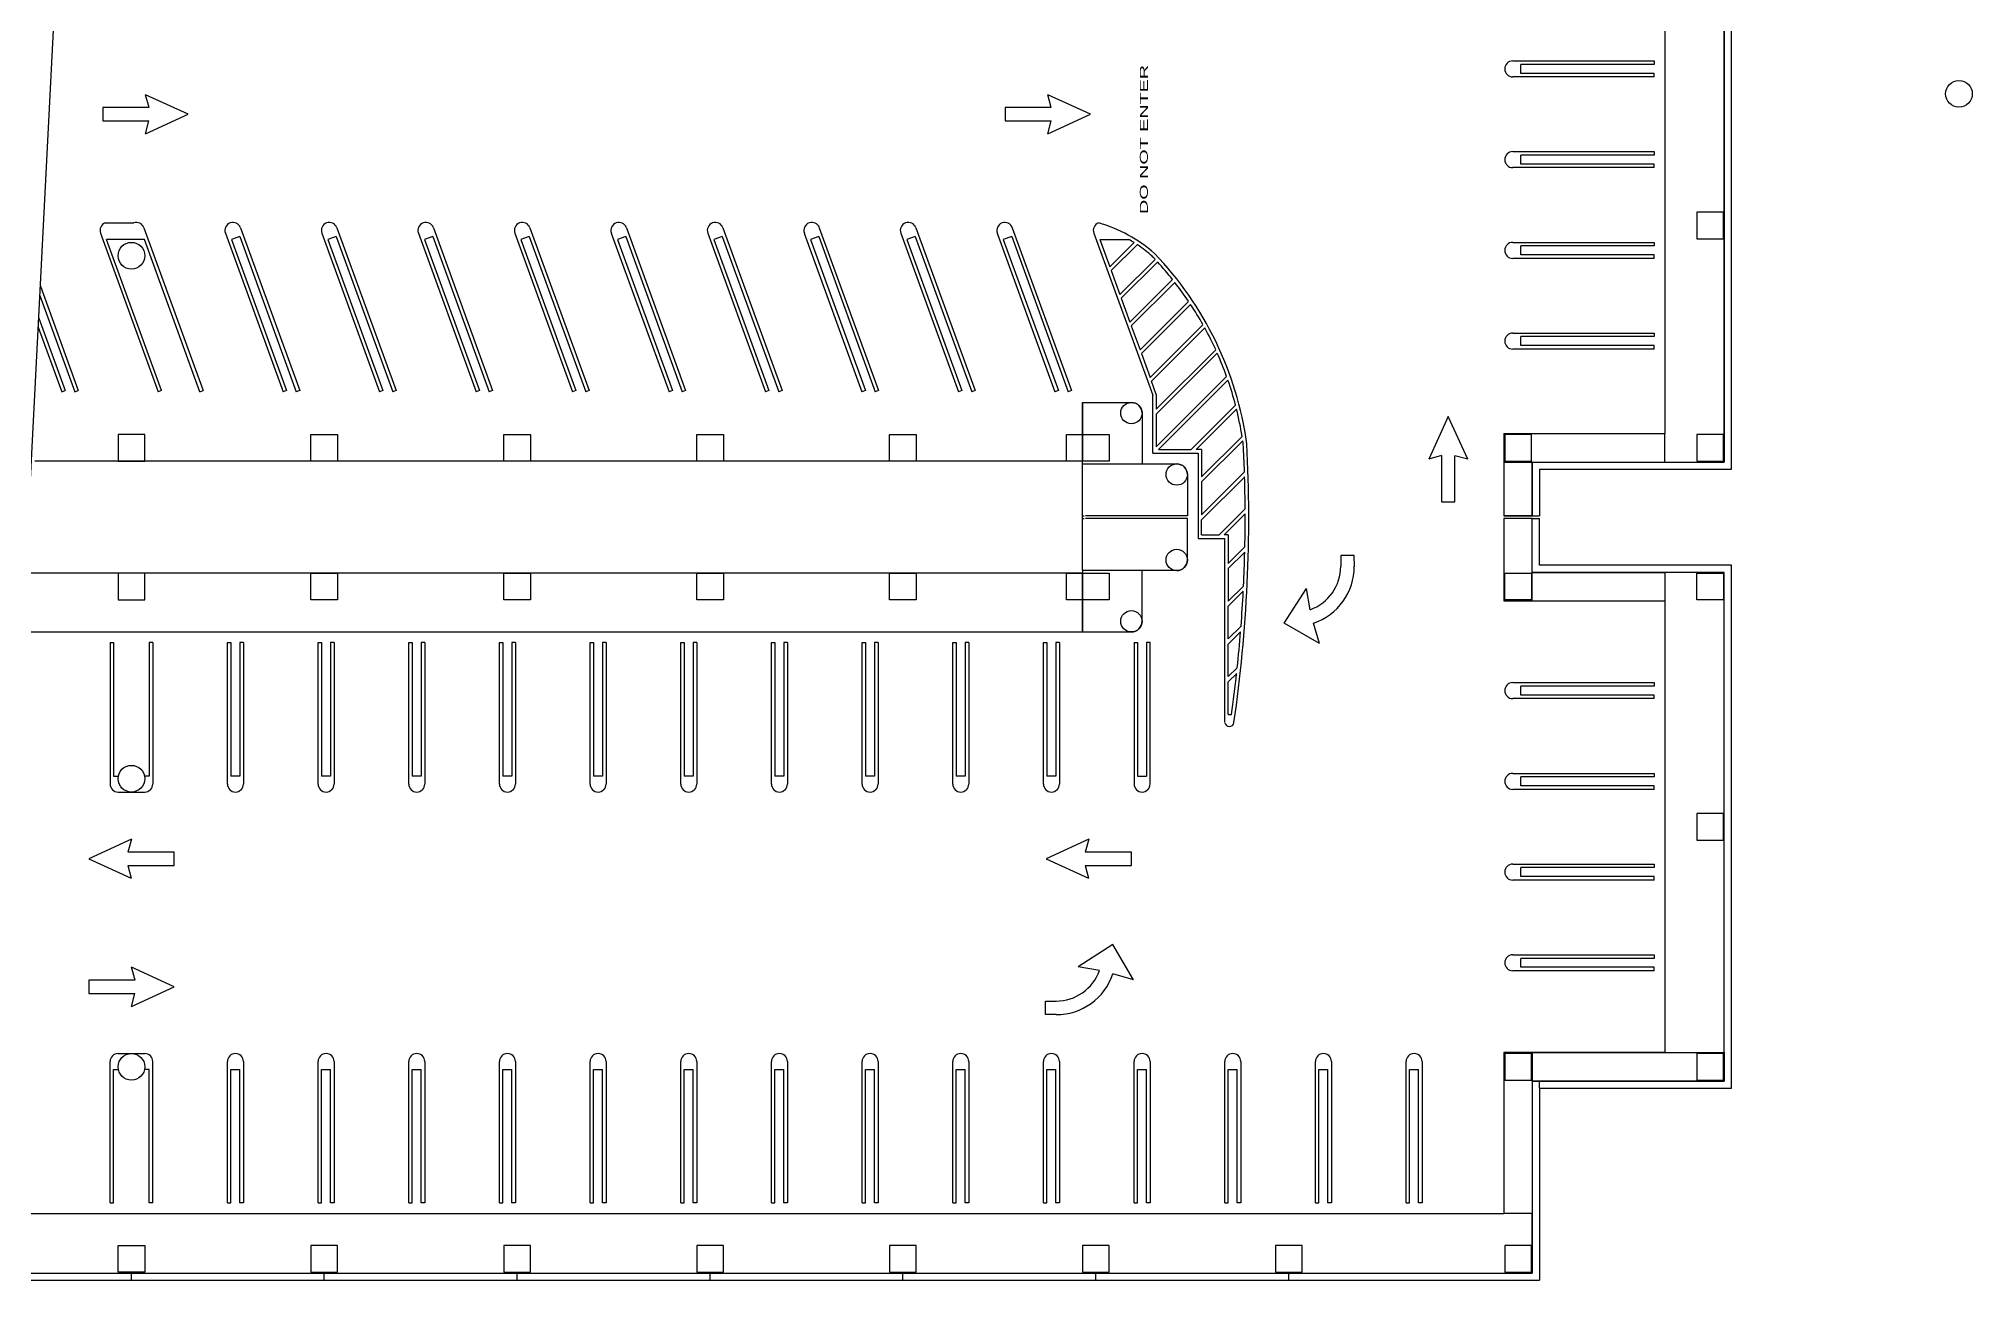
# Model space of a CAD drawing. Header units: inches. Extents: x -24 to 3849, y -24 to 3614.
# Drawn here: x 1672 to 3847, y -24 to 1372 of the extents above; entities that cross this region are included whole.
import ezdxf

# ---------------------------------------------------------------- set-up
doc = ezdxf.new("R2010")
doc.units = ezdxf.units.IN
doc.header["$LTSCALE"] = 10
doc.header["$MEASUREMENT"] = 0
for name, color, linetype in [('A-COLS', 5, 'CONTINUOUS'), ('A-FLOR', 3, 'CONTINUOUS'), ('A-WALL', 5, 'CONTINUOUS')]:
    doc.layers.add(name, color=color, linetype=linetype)
doc.styles.add('WDI-04', font='WDI-04.shx', dxfattribs={"width": 0.9})

msp = doc.modelspace()

# ---------------------------------------------------------------- linework, layer by layer
at = {"layer": 'A-COLS'}
for p, q in [((3567, 1177, 0.2), (3537, 1177, 0.2)), ((3537, 1177, 0.2), (3537, 1147, 0.2)), ((3567, 1177, 0.2), (3537, 1177, 0.2)), ((3537, 1177, 0.2), (3537, 1147, 0.2)), ((3567, 1147, 0.2), (3567, 1177, 0.2)), ((3567, 1147, 0.2), (3567, 1177, 0.2)), ((3537, 1147, 0.2), (3567, 1147, 0.2)), ((3537, 1147, 0.2), (3567, 1147, 0.2)), ((1791, 927, 0.2), (1761, 927, 0.2)), ((1761, 927, 0.2), (1761, 897, 0.2)), ((1791, 927, 0.2), (1761, 927, 0.2)), ((1761, 927, 0.2), (1761, 897, 0.2)), ((1791, 897, 0.2), (1791, 927, 0.2)), ((1791, 897, 0.2), (1791, 927, 0.2)), ((1978, 897, 0.2), (1978, 927, 0.2)), ((1978, 927, 0.2), (2008, 927, 0.2)), ((1978, 897, 0.2), (1978, 927, 0.2)), ((1978, 927, 0.2), (2008, 927, 0.2)), ((2008, 927, 0.2), (2008, 897, 0.2)), ((2008, 927, 0.2), (2008, 897, 0.2)), ((2195, 897, 0.2), (2195, 927, 0.2)), ((2195, 927, 0.2), (2225, 927, 0.2)), ((2195, 897, 0.2), (2195, 927, 0.2)), ((2195, 927, 0.2), (2225, 927, 0.2)), ((2225, 927, 0.2), (2225, 897, 0.2)), ((2225, 927, 0.2), (2225, 897, 0.2)), ((2412, 897, 0.2), (2412, 927, 0.2)), ((2412, 927, 0.2), (2442, 927, 0.2)), ((2412, 897, 0.2), (2412, 927, 0.2)), ((2412, 927, 0.2), (2442, 927, 0.2)), ((2442, 927, 0.2), (2442, 897, 0.2)), ((2442, 927, 0.2), (2442, 897, 0.2)), ((2629, 897, 0.2), (2629, 927, 0.2)), ((2629, 927, 0.2), (2659, 927, 0.2)), ((2629, 897, 0.2), (2629, 927, 0.2)), ((2629, 927, 0.2), (2659, 927, 0.2)), ((2659, 927, 0.2), (2659, 897, 0.2)), ((2659, 927, 0.2), (2659, 897, 0.2)), ((2828, 897, 0.2), (2828, 927, 0.2)), ((2828, 927, 0.2), (2876, 927, 0.2)), ((2828, 927, 0.2), (2876, 927, 0.2)), ((2828, 897, 0.2), (2828, 927, 0.2)), ((2876, 927, 0.2), (2876, 897, 0.2)), ((2876, 927, 0.2), (2876, 897, 0.2)), ((3351, 927, 0.2), (3321, 927, 0.2)), ((3321, 927, 0.2), (3321, 897, 0.2)), ((3351, 927, 0.2), (3321, 927, 0.2)), ((3321, 927, 0.2), (3321, 897, 0.2)), ((3351, 897, 0.2), (3351, 927, 0.2)), ((3351, 897, 0.2), (3351, 927, 0.2)), ((3567, 927, 0.2), (3537, 927, 0.2)), ((3537, 927, 0.2), (3537, 897, 0.2)), ((3567, 927, 0.2), (3537, 927, 0.2)), ((3537, 927, 0.2), (3537, 897, 0.2)), ((3567, 897, 0.2), (3567, 927, 0.2)), ((3567, 897, 0.2), (3567, 927, 0.2)), ((1761, 897, 0.2), (1791, 897, 0.2)), ((1761, 897, 0.2), (1791, 897, 0.2)), ((2008, 897, 0.2), (1978, 897, 0.2)), ((2008, 897, 0.2), (1978, 897, 0.2)), ((2225, 897, 0.2), (2195, 897, 0.2)), ((2225, 897, 0.2), (2195, 897, 0.2)), ((2442, 897, 0.2), (2412, 897, 0.2)), ((2442, 897, 0.2), (2412, 897, 0.2)), ((2659, 897, 0.2), (2629, 897, 0.2)), ((2659, 897, 0.2), (2629, 897, 0.2)), ((2876, 897, 0.2), (2828, 897, 0.2)), ((2876, 897, 0.2), (2828, 897, 0.2)), ((3321, 897, 0.2), (3351, 897, 0.2)), ((3321, 897, 0.2), (3351, 897, 0.2)), ((3537, 897, 0.2), (3567, 897, 0.2)), ((3537, 897, 0.2), (3567, 897, 0.2)), ((1791, 771, 0.2), (1761, 771, 0.2)), ((1761, 771, 0.2), (1761, 741, 0.2)), ((1791, 771, 0.2), (1761, 771, 0.2)), ((1761, 771, 0.2), (1761, 741, 0.2)), ((1791, 741, 0.2), (1791, 771, 0.2)), ((1791, 741, 0.2), (1791, 771, 0.2)), ((1978, 741, 0.2), (1978, 771, 0.2)), ((1978, 771, 0.2), (2008, 771, 0.2)), ((1978, 741, 0.2), (1978, 771, 0.2)), ((1978, 771, 0.2), (2008, 771, 0.2)), ((2008, 771, 0.2), (2008, 741, 0.2)), ((2008, 771, 0.2), (2008, 741, 0.2)), ((2195, 741, 0.2), (2195, 771, 0.2)), ((2195, 771, 0.2), (2225, 771, 0.2)), ((2195, 741, 0.2), (2195, 771, 0.2)), ((2195, 771, 0.2), (2225, 771, 0.2)), ((2225, 771, 0.2), (2225, 741, 0.2)), ((2225, 771, 0.2), (2225, 741, 0.2)), ((2412, 741, 0.2), (2412, 771, 0.2)), ((2412, 771, 0.2), (2442, 771, 0.2)), ((2412, 741, 0.2), (2412, 771, 0.2)), ((2412, 771, 0.2), (2442, 771, 0.2)), ((2442, 771, 0.2), (2442, 741, 0.2)), ((2442, 771, 0.2), (2442, 741, 0.2)), ((2629, 741, 0.2), (2629, 771, 0.2)), ((2629, 771, 0.2), (2659, 771, 0.2)), ((2629, 741, 0.2), (2629, 771, 0.2)), ((2629, 771, 0.2), (2659, 771, 0.2)), ((2659, 771, 0.2), (2659, 741, 0.2)), ((2659, 771, 0.2), (2659, 741, 0.2)), ((2828, 741, 0.2), (2828, 771, 0.2)), ((2828, 771, 0.2), (2876, 771, 0.2)), ((2828, 771, 0.2), (2876, 771, 0.2)), ((2828, 741, 0.2), (2828, 771, 0.2)), ((2876, 771, 0.2), (2876, 741, 0.2)), ((2876, 771, 0.2), (2876, 741, 0.2)), ((3321, 741, 0.2), (3321, 771, 0.2)), ((3321, 771, 0.2), (3351, 771, 0.2)), ((3321, 741, 0.2), (3321, 771, 0.2)), ((3321, 771, 0.2), (3351, 771, 0.2)), ((3351, 771, 0.2), (3351, 741, 0.2)), ((3351, 771, 0.2), (3351, 741, 0.2)), ((3537, 741, 0.2), (3537, 771, 0.2)), ((3537, 771, 0.2), (3567, 771, 0.2)), ((3537, 741, 0.2), (3537, 771, 0.2)), ((3537, 771, 0.2), (3567, 771, 0.2)), ((3567, 771, 0.2), (3567, 741, 0.2)), ((3567, 771, 0.2), (3567, 741, 0.2)), ((1761, 741, 0.2), (1791, 741, 0.2)), ((1761, 741, 0.2), (1791, 741, 0.2)), ((2008, 741, 0.2), (1978, 741, 0.2)), ((2008, 741, 0.2), (1978, 741, 0.2)), ((2225, 741, 0.2), (2195, 741, 0.2)), ((2225, 741, 0.2), (2195, 741, 0.2)), ((2442, 741, 0.2), (2412, 741, 0.2)), ((2442, 741, 0.2), (2412, 741, 0.2)), ((2659, 741, 0.2), (2629, 741, 0.2)), ((2659, 741, 0.2), (2629, 741, 0.2)), ((2876, 741, 0.2), (2828, 741, 0.2)), ((2876, 741, 0.2), (2828, 741, 0.2)), ((3351, 741, 0.2), (3321, 741, 0.2)), ((3351, 741, 0.2), (3321, 741, 0.2)), ((3567, 741, 0.2), (3537, 741, 0.2)), ((3567, 741, 0.2), (3537, 741, 0.2)), ((3567, 501, 0.2), (3537, 501, 0.2)), ((3537, 501, 0.2), (3537, 471, 0.2)), ((3567, 501, 0.2), (3537, 501, 0.2)), ((3537, 501, 0.2), (3537, 471, 0.2)), ((3567, 471, 0.2), (3567, 501, 0.2)), ((3567, 471, 0.2), (3567, 501, 0.2)), ((3537, 471, 0.2), (3567, 471, 0.2)), ((3537, 471, 0.2), (3567, 471, 0.2)), ((3351, 231, 0.2), (3321, 231, 0.2)), ((3321, 231, 0.2), (3321, 201, 0.2)), ((3351, 231, 0.2), (3321, 231, 0.2)), ((3321, 231, 0.2), (3321, 201, 0.2)), ((3351, 201, 0.2), (3351, 231, 0.2)), ((3351, 201, 0.2), (3351, 231, 0.2)), ((3567, 231, 0.2), (3537, 231, 0.2)), ((3537, 231, 0.2), (3537, 201, 0.2)), ((3567, 231, 0.2), (3537, 231, 0.2)), ((3537, 231, 0.2), (3537, 201, 0.2)), ((3567, 201, 0.2), (3567, 231, 0.2)), ((3567, 201, 0.2), (3567, 231, 0.2)), ((3321, 201, 0.2), (3351, 201, 0.2)), ((3321, 201, 0.2), (3351, 201, 0.2)), ((3537, 201, 0.2), (3567, 201, 0.2)), ((3537, 201, 0.2), (3567, 201, 0.2)), ((1761, 15, 0.2), (1791, 15, 0.2)), ((1761, -15, 0.2), (1761, 15, 0.2)), ((1761, 15, 0.2), (1791, 15, 0.2)), ((1761, -15, 0.2), (1761, 15, 0.2)), ((1791, 15, 0.2), (1791, -15, 0.2)), ((1791, 15, 0.2), (1791, -15, 0.2)), ((2008, 15, 0.2), (1978, 15, 0.2)), ((1978, 15, 0.2), (1978, -15, 0.2)), ((2008, 15, 0.2), (1978, 15, 0.2)), ((1978, 15, 0.2), (1978, -15, 0.2)), ((2008, -15, 0.2), (2008, 15, 0.2)), ((2008, -15, 0.2), (2008, 15, 0.2)), ((2225, 15, 0.2), (2195, 15, 0.2)), ((2195, 15, 0.2), (2195, -15, 0.2)), ((2225, 15, 0.2), (2195, 15, 0.2)), ((2195, 15, 0.2), (2195, -15, 0.2)), ((2225, -15, 0.2), (2225, 15, 0.2)), ((2225, -15, 0.2), (2225, 15, 0.2)), ((2442, 15, 0.2), (2412, 15, 0.2)), ((2412, 15, 0.2), (2412, -15, 0.2)), ((2442, 15, 0.2), (2412, 15, 0.2)), ((2412, 15, 0.2), (2412, -15, 0.2)), ((2442, -15, 0.2), (2442, 15, 0.2)), ((2442, -15, 0.2), (2442, 15, 0.2)), ((2659, 15, 0.2), (2629, 15, 0.2)), ((2629, 15, 0.2), (2629, -15, 0.2)), ((2659, 15, 0.2), (2629, 15, 0.2)), ((2629, 15, 0.2), (2629, -15, 0.2)), ((2659, -15, 0.2), (2659, 15, 0.2)), ((2659, -15, 0.2), (2659, 15, 0.2)), ((2876, 15, 0.2), (2846, 15, 0.2)), ((2846, 15, 0.2), (2846, -15, 0.2)), ((2876, 15, 0.2), (2846, 15, 0.2)), ((2846, 15, 0.2), (2846, -15, 0.2)), ((2876, -15, 0.2), (2876, 15, 0.2)), ((2876, -15, 0.2), (2876, 15, 0.2)), ((3093, 15, 0.2), (3063, 15, 0.2)), ((3063, 15, 0.2), (3063, -15, 0.2)), ((3093, 15, 0.2), (3063, 15, 0.2)), ((3063, 15, 0.2), (3063, -15, 0.2)), ((3093, -15, 0.2), (3093, 15, 0.2)), ((3093, -15, 0.2), (3093, 15, 0.2)), ((3351, 15, 0.2), (3321, 15, 0.2)), ((3321, 15, 0.2), (3321, -15, 0.2)), ((3351, 15, 0.2), (3321, 15, 0.2)), ((3321, 15, 0.2), (3321, -15, 0.2)), ((3351, -15, 0.2), (3351, 15, 0.2)), ((3351, -15, 0.2), (3351, 15, 0.2)), ((1791, -15, 0.2), (1761, -15, 0.2)), ((1791, -15, 0.2), (1761, -15, 0.2)), ((1978, -15, 0.2), (2008, -15, 0.2)), ((1978, -15, 0.2), (2008, -15, 0.2)), ((2195, -15, 0.2), (2225, -15, 0.2)), ((2195, -15, 0.2), (2225, -15, 0.2)), ((2412, -15, 0.2), (2442, -15, 0.2)), ((2412, -15, 0.2), (2442, -15, 0.2)), ((2629, -15, 0.2), (2659, -15, 0.2)), ((2629, -15, 0.2), (2659, -15, 0.2)), ((2846, -15, 0.2), (2876, -15, 0.2)), ((2846, -15, 0.2), (2876, -15, 0.2)), ((3063, -15, 0.2), (3093, -15, 0.2)), ((3063, -15, 0.2), (3093, -15, 0.2)), ((3321, -15, 0.2), (3351, -15, 0.2)), ((3321, -15, 0.2), (3351, -15, 0.2))]:
    msp.add_line(p, q, dxfattribs=at)
for centre in [(3832, 1310, 0.2), (1776, 1128, 0.2), (1776, 1128, 0.2), (1776, 540, 0.2), (1776, 540, 0.2), (1776, 216, 0.2), (1776, 216, 0.2)]:
    msp.add_circle(centre, 15, dxfattribs=at)
at = {"layer": 'A-FLOR'}
for p, q in [((3568, 896, 0.2), (3568, 2428, 0.2)), ((3501, 2396, 0.2), (3501, 928, 0.2)), ((1662, 869, 0.2), (1702, 1647.7, 0.2)), ((3330, 1347, 0.2), (3489, 1347, 0.2)), ((3489, 1329, 0.2), (3330, 1329, 0.2)), ((3489, 1343, 0.2), (3339, 1343, 0.2)), ((3339, 1333, 0.2), (3339, 1343, 0.2)), ((3489, 1333, 0.2), (3339, 1333, 0.2)), ((3489, 1347, 0.2), (3489, 1343, 0.2)), ((3489, 1329, 0.2), (3489, 1333, 0.2)), ((1839.8, 1287, 0.2), (1791.9, 1309, 0.2)), ((1795.9, 1294.5, 0.2), (1791.9, 1309, 0.2)), ((2854.8, 1287, 0.2), (2806.9, 1309, 0.2)), ((2810.9, 1294.5, 0.2), (2806.9, 1309, 0.2)), ((1795.9, 1294.5, 0.2), (1743.8, 1294.5, 0.2)), ((1743.8, 1294.5, 0.2), (1743.8, 1279.5, 0.2)), ((1791.8, 1265, 0.2), (1839.8, 1287, 0.2)), ((2810.9, 1294.5, 0.2), (2758.9, 1294.5, 0.2)), ((2758.9, 1294.5, 0.2), (2758.9, 1279.5, 0.2)), ((2806.8, 1265, 0.2), (2854.8, 1287, 0.2)), ((1743.8, 1279.5, 0.2), (1795.8, 1279.5, 0.2)), ((1791.8, 1265, 0.2), (1795.8, 1279.5, 0.2)), ((2758.9, 1279.5, 0.2), (2810.8, 1279.5, 0.2)), ((2806.8, 1265, 0.2), (2810.8, 1279.5, 0.2)), ((3330, 1245, 0.2), (3489, 1245, 0.2)), ((3489, 1241, 0.2), (3339, 1241, 0.2)), ((3339, 1231, 0.2), (3339, 1241, 0.2)), ((3489, 1245, 0.2), (3489, 1241, 0.2)), ((3489, 1227, 0.2), (3330, 1227, 0.2)), ((3489, 1231, 0.2), (3339, 1231, 0.2)), ((3489, 1227, 0.2), (3489, 1231, 0.2)), ((1741.2, 1153.3, 0.2), (1806.1, 975, 0.2)), ((1746.6, 1164.9, 0.2), (1778.6, 1164.9, 0.2)), ((1790.1, 1159.5, 0.2), (1856.8, 976.4, 0.2)), ((1881.7, 1153.3, 0.2), (1946.6, 975, 0.2)), ((1898.7, 1159.5, 0.2), (1965.3, 976.4, 0.2)), ((1990.3, 1153.3, 0.2), (2055.2, 975, 0.2)), ((2007.2, 1159.5, 0.2), (2073.9, 976.4, 0.2)), ((2098.8, 1153.3, 0.2), (2163.7, 975, 0.2)), ((2115.7, 1159.5, 0.2), (2182.4, 976.4, 0.2)), ((2207.4, 1153.3, 0.2), (2272.3, 975, 0.2)), ((2224.3, 1159.5, 0.2), (2290.9, 976.4, 0.2)), ((2315.9, 1153.3, 0.2), (2380.8, 975, 0.2)), ((2332.8, 1159.5, 0.2), (2399.5, 976.4, 0.2)), ((2424.5, 1153.3, 0.2), (2489.4, 975, 0.2)), ((2441.4, 1159.5, 0.2), (2508, 976.4, 0.2)), ((2533, 1153.3, 0.2), (2597.9, 975, 0.2)), ((2549.9, 1159.5, 0.2), (2616.6, 976.4, 0.2)), ((2641.6, 1153.3, 0.2), (2706.5, 975, 0.2)), ((2658.5, 1159.5, 0.2), (2725.1, 976.4, 0.2)), ((2750.1, 1153.3, 0.2), (2815, 975, 0.2)), ((2767, 1159.5, 0.2), (2833.7, 976.4, 0.2)), ((2858.7, 1153.3, 0.2), (2925, 971.1, 0.2)), ((1790.7, 1146.2, 0.2), (1748.1, 1146.2, 0.2)), ((1809.9, 976.4, 0.2), (1748.1, 1146.2, 0.2)), ((1853, 975, 0.2), (1790.7, 1146.2, 0.2)), ((1898, 1149.7, 0.2), (1888.6, 1146.2, 0.2)), ((1888.6, 1146.2, 0.2), (1950.4, 976.4, 0.2)), ((1898, 1149.7, 0.2), (1961.5, 975, 0.2)), ((2006.5, 1149.7, 0.2), (1997.1, 1146.2, 0.2)), ((1997.1, 1146.2, 0.2), (2059, 976.4, 0.2)), ((2006.5, 1149.7, 0.2), (2070.1, 975, 0.2)), ((2115.1, 1149.7, 0.2), (2105.7, 1146.2, 0.2)), ((2105.7, 1146.2, 0.2), (2167.5, 976.4, 0.2)), ((2115.1, 1149.7, 0.2), (2178.6, 975, 0.2)), ((2223.6, 1149.7, 0.2), (2214.2, 1146.2, 0.2)), ((2214.2, 1146.2, 0.2), (2276, 976.4, 0.2)), ((2223.6, 1149.7, 0.2), (2287.2, 975, 0.2)), ((2332.2, 1149.7, 0.2), (2322.8, 1146.2, 0.2)), ((2322.8, 1146.2, 0.2), (2384.6, 976.4, 0.2)), ((2332.2, 1149.7, 0.2), (2395.7, 975, 0.2)), ((2440.7, 1149.7, 0.2), (2431.3, 1146.2, 0.2)), ((2431.3, 1146.2, 0.2), (2493.1, 976.4, 0.2)), ((2440.7, 1149.7, 0.2), (2504.3, 975, 0.2)), ((2549.3, 1149.7, 0.2), (2539.9, 1146.2, 0.2)), ((2539.9, 1146.2, 0.2), (2601.7, 976.4, 0.2)), ((2549.3, 1149.7, 0.2), (2612.8, 975, 0.2)), ((2657.8, 1149.7, 0.2), (2648.4, 1146.2, 0.2)), ((2648.4, 1146.2, 0.2), (2710.2, 976.4, 0.2)), ((2657.8, 1149.7, 0.2), (2721.4, 975, 0.2)), ((2766.3, 1149.7, 0.2), (2756.9, 1146.2, 0.2)), ((2756.9, 1146.2, 0.2), (2818.8, 976.4, 0.2)), ((2766.3, 1149.7, 0.2), (2829.9, 975, 0.2)), ((2865.5, 1146.2, 0.2), (2876.7, 1115.4, 0.2)), ((2865.5, 1146.2, 0.2), (2898.1, 1146.2, 0.2)), ((2904, 1142.7, 0.2), (2876.7, 1115.4, 0.2)), ((2907.5, 1140.4, 0.2), (2878.2, 1111.2, 0.2)), ((3330, 1143, 0.2), (3489, 1143, 0.2)), ((3489, 1139, 0.2), (3339, 1139, 0.2)), ((3339, 1129, 0.2), (3339, 1139, 0.2)), ((3489, 1143, 0.2), (3489, 1139, 0.2)), ((2878.2, 1111.2, 0.2), (2888.1, 1084.2, 0.2)), ((2888.1, 1084.2, 0.2), (2927.7, 1123.9, 0.2)), ((2889.6, 1080.1, 0.2), (2930.4, 1120.9, 0.2)), ((3489, 1125, 0.2), (3330, 1125, 0.2)), ((3489, 1129, 0.2), (3339, 1129, 0.2)), ((3489, 1125, 0.2), (3489, 1129, 0.2)), ((1673.6, 1093.7, 0.2), (1716.3, 976.4, 0.2)), ((2899.4, 1053.1, 0.2), (2947.3, 1101.1, 0.2)), ((2900.9, 1049, 0.2), (2949.8, 1097.9, 0.2)), ((1673, 1083.4, 0.2), (1712.5, 975, 0.2)), ((2889.6, 1080.1, 0.2), (2899.4, 1053.1, 0.2)), ((2910.7, 1022, 0.2), (2965.3, 1076.6, 0.2)), ((2912.2, 1017.9, 0.2), (2967.6, 1073.3, 0.2)), ((1671.2, 1047.6, 0.2), (1697.6, 975, 0.2)), ((1671.7, 1057.8, 0.2), (1701.4, 976.4, 0.2)), ((2900.9, 1049, 0.2), (2910.7, 1022, 0.2)), ((2922, 990.9, 0.2), (2981.5, 1050.4, 0.2)), ((2923.5, 986.8, 0.2), (2983.5, 1046.8, 0.2)), ((3330, 1041, 0.2), (3489, 1041, 0.2)), ((3489, 1023, 0.2), (3330, 1023, 0.2)), ((3489, 1037, 0.2), (3339, 1037, 0.2)), ((3339, 1027, 0.2), (3339, 1037, 0.2)), ((3489, 1027, 0.2), (3339, 1027, 0.2)), ((3489, 1041, 0.2), (3489, 1037, 0.2)), ((3489, 1023, 0.2), (3489, 1027, 0.2)), ((2912.2, 1017.9, 0.2), (2922, 990.9, 0.2)), ((2929, 955.5, 0.2), (2995.8, 1022.3, 0.2)), ((2929, 949.8, 0.2), (2997.6, 1018.4, 0.2)), ((2929, 971.8, 0.2), (2923.5, 986.8, 0.2)), ((2929, 913.1, 0.2), (3008.1, 992.2, 0.2)), ((2931.6, 910, 0.2), (3009.6, 988, 0.2)), ((1697.6, 975, 0.2), (1701.4, 976.4, 0.2)), ((1712.5, 975, 0.2), (1716.3, 976.4, 0.2)), ((1809.9, 976.4, 0.2), (1806.1, 975, 0.2)), ((1853, 975, 0.2), (1856.8, 976.4, 0.2)), ((1950.4, 976.4, 0.2), (1946.6, 975, 0.2)), ((1965.3, 976.4, 0.2), (1961.5, 975, 0.2)), ((2059, 976.4, 0.2), (2055.2, 975, 0.2)), ((2073.9, 976.4, 0.2), (2070.1, 975, 0.2)), ((2167.5, 976.4, 0.2), (2163.7, 975, 0.2)), ((2182.4, 976.4, 0.2), (2178.6, 975, 0.2)), ((2276, 976.4, 0.2), (2272.3, 975, 0.2)), ((2290.9, 976.4, 0.2), (2287.2, 975, 0.2)), ((2384.6, 976.4, 0.2), (2380.8, 975, 0.2)), ((2399.5, 976.4, 0.2), (2395.7, 975, 0.2)), ((2493.1, 976.4, 0.2), (2489.4, 975, 0.2)), ((2508, 976.4, 0.2), (2504.3, 975, 0.2)), ((2601.7, 976.4, 0.2), (2597.9, 975, 0.2)), ((2616.6, 976.4, 0.2), (2612.8, 975, 0.2)), ((2710.2, 976.4, 0.2), (2706.5, 975, 0.2)), ((2725.1, 976.4, 0.2), (2721.4, 975, 0.2)), ((2818.8, 976.4, 0.2), (2815, 975, 0.2)), ((2833.7, 976.4, 0.2), (2829.9, 975, 0.2)), ((2846, 963, 0.2), (2846, 897, 0.2)), ((2846, 963, 0.2), (2901, 963, 0.2)), ((2846, 894, 0.2), (2846, 963, 0.2)), ((2925, 906, 0.2), (2925, 971.1, 0.2)), ((2929, 971.8, 0.2), (2929, 955.5, 0.2)), ((2968.4, 910, 0.2), (3018.2, 959.8, 0.2)), ((2913, 951, 0.2), (2913, 894, 0.2)), ((2929, 949.8, 0.2), (2929, 913.1, 0.2)), ((2974, 910, 0.2), (3019.3, 955.3, 0.2)), ((3257.4, 947.1, 0.2), (3235.5, 899.2, 0.2)), ((3279.4, 899.1, 0.2), (3257.4, 947.1, 0.2)), ((2980, 879.2, 0.2), (3025.6, 924.8, 0.2)), ((3026.5, 920, 0.2), (2980, 873.6, 0.2)), ((3320, 928, 0.2), (3501, 928, 0.2)), ((3320, 928, 0.2), (3320, 896, 0.2)), ((3501, 896, 0.2), (3501, 928, 0.2)), ((2846, 897, 0.2), (1667.3, 897, 0.2)), ((2846, 894, 0.2), (2952, 894, 0.2)), ((2846, 774, 0.2), (2846, 894, 0.2)), ((2925, 906, 0.2), (2976, 906, 0.2)), ((2931.6, 910, 0.2), (2968.4, 910, 0.2)), ((2980, 910, 0.2), (2974, 910, 0.2)), ((2976, 906, 0.2), (2976, 810, 0.2)), ((2980, 910, 0.2), (2980, 879.2, 0.2)), ((3249.9, 903.2, 0.2), (3235.5, 899.2, 0.2)), ((3249.9, 903.2, 0.2), (3249.9, 851.1, 0.2)), ((3279.4, 899.1, 0.2), (3264.9, 903.1, 0.2)), ((3264.9, 851.1, 0.2), (3264.9, 903.1, 0.2)), ((3320, 896, 0.2), (3501, 896, 0.2)), ((3352, 896, 0.2), (3320, 896, 0.2)), ((3320, 896, 0.2), (3320, 835.5, 0.2)), ((3352, 835.5, 0.2), (3352, 896, 0.2)), ((3501, 896, 0.2), (3568, 896, 0.2)), ((2964, 882, 0.2), (2964, 835.5, 0.2)), ((3028.2, 885, 0.2), (2980, 836.8, 0.2)), ((3028.4, 879.5, 0.2), (2980, 831.1, 0.2)), ((2980, 873.6, 0.2), (2980, 836.8, 0.2)), ((3249.9, 851.1, 0.2), (3264.9, 851.1, 0.2)), ((2846, 835.5, 0.2), (2848, 835.5, 0.2)), ((2846, 832.5, 0.2), (2848, 832.5, 0.2)), ((2964, 835.5, 0.2), (2849.5, 835.5, 0.2)), ((2964, 832.5, 0.2), (2849.5, 832.5, 0.2)), ((2964, 786, 0.2), (2964, 832.5, 0.2)), ((2980, 814, 0.2), (2980, 831.1, 0.2)), ((3029, 843.3, 0.2), (2999.6, 814, 0.2)), ((3029, 837.7, 0.2), (3005.3, 814, 0.2)), ((3352, 835.5, 0.2), (3320, 835.5, 0.2)), ((3320, 835.5, 0.2), (3352, 835.5, 0.2)), ((3352, 832.5, 0.2), (3320, 832.5, 0.2)), ((3320, 832.5, 0.2), (3320, 740, 0.2)), ((3352, 832.5, 0.2), (3320, 832.5, 0.2)), ((3352, 740, 0.2), (3352, 832.5, 0.2)), ((2976, 810, 0.2), (3006, 810, 0.2)), ((2980, 814, 0.2), (2999.6, 814, 0.2)), ((3010, 814, 0.2), (3005.3, 814, 0.2)), ((3006, 603, 0.2), (3006, 810, 0.2)), ((3010, 814, 0.2), (3010, 781.9, 0.2)), ((3028.7, 800.6, 0.2), (3010, 781.9, 0.2)), ((3028.5, 794.8, 0.2), (3010, 776.3, 0.2)), ((3136.5, 790.9, 0.2), (3136.5, 778.9, 0.2)), ((3151.7, 790.9, 0.2), (3136.5, 790.9, 0.2)), ((3151.8, 778.7, 0.2), (3151.7, 790.9, 0.2)), ((2846, 771, 0.2), (901, 771, 0.2)), ((2952, 774, 0.2), (2846, 774, 0.2)), ((2846, 774, 0.2), (2846, 705, 0.2)), ((2846, 705, 0.2), (2846, 771, 0.2)), ((2913, 774, 0.2), (2901, 774, 0.2)), ((2952, 774, 0.2), (2913, 774, 0.2)), ((2913, 717, 0.2), (2913, 774, 0.2)), ((3010, 776.3, 0.2), (3010, 739.5, 0.2)), ((3352, 740, 0.2), (3352, 772, 0.2)), ((3352, 772, 0.2), (3501, 772, 0.2)), ((3568, 772, 0.2), (3501, 772, 0.2)), ((3501, 772, 0.2), (3501, 740, 0.2)), ((3568, 232, 0.2), (3568, 772, 0.2)), ((3027.1, 756.6, 0.2), (3010, 739.5, 0.2)), ((3026.8, 750.7, 0.2), (3010, 733.8, 0.2)), ((3072.7, 714.9, 0.2), (3098, 753.9, 0.2)), ((3102.2, 730, 0.2), (3098, 753.9, 0.2)), ((3320, 740, 0.2), (3501, 740, 0.2)), ((3501, 740, 0.2), (3501, 232, 0.2)), ((3010, 697.1, 0.2), (3010, 733.8, 0.2)), ((651, 705, 0.2), (2901, 705, 0.2)), ((2846, 705, 0.2), (2901, 705, 0.2)), ((3024.3, 711.4, 0.2), (3010, 697.1, 0.2)), ((3023.8, 705.2, 0.2), (3010, 691.4, 0.2)), ((3112.7, 691.9, 0.2), (3072.7, 714.9, 0.2)), ((3112.7, 691.9, 0.2), (3105.8, 714.9, 0.2)), ((1752, 693, 0.2), (1756, 693, 0.2)), ((1752, 693, 0.2), (1752, 534, 0.2)), ((1756, 693, 0.2), (1756, 543, 0.2)), ((1796, 693, 0.2), (1796, 543, 0.2)), ((1800, 693, 0.2), (1796, 693, 0.2)), ((1800, 693, 0.2), (1800, 534, 0.2)), ((1884, 693, 0.2), (1888, 693, 0.2)), ((1884, 534, 0.2), (1884, 693, 0.2)), ((1888, 693, 0.2), (1888, 543, 0.2)), ((1898, 693, 0.2), (1898, 543, 0.2)), ((1902, 693, 0.2), (1898, 693, 0.2)), ((1902, 693, 0.2), (1902, 534, 0.2)), ((1986, 693, 0.2), (1990, 693, 0.2)), ((1986, 534, 0.2), (1986, 693, 0.2)), ((1990, 693, 0.2), (1990, 543, 0.2)), ((2000, 693, 0.2), (2000, 543, 0.2)), ((2004, 693, 0.2), (2000, 693, 0.2)), ((2004, 693, 0.2), (2004, 534, 0.2)), ((2088, 693, 0.2), (2092, 693, 0.2)), ((2088, 534, 0.2), (2088, 693, 0.2)), ((2092, 693, 0.2), (2092, 543, 0.2)), ((2102, 693, 0.2), (2102, 543, 0.2)), ((2106, 693, 0.2), (2102, 693, 0.2)), ((2106, 693, 0.2), (2106, 534, 0.2)), ((2190, 693, 0.2), (2194, 693, 0.2)), ((2190, 534, 0.2), (2190, 693, 0.2)), ((2194, 693, 0.2), (2194, 543, 0.2)), ((2204, 693, 0.2), (2204, 543, 0.2)), ((2208, 693, 0.2), (2204, 693, 0.2)), ((2208, 693, 0.2), (2208, 534, 0.2)), ((2292, 693, 0.2), (2296, 693, 0.2)), ((2292, 534, 0.2), (2292, 693, 0.2)), ((2296, 693, 0.2), (2296, 543, 0.2)), ((2306, 693, 0.2), (2306, 543, 0.2)), ((2310, 693, 0.2), (2306, 693, 0.2)), ((2310, 693, 0.2), (2310, 534, 0.2)), ((2394, 693, 0.2), (2398, 693, 0.2)), ((2394, 534, 0.2), (2394, 693, 0.2)), ((2398, 693, 0.2), (2398, 543, 0.2)), ((2408, 693, 0.2), (2408, 543, 0.2)), ((2412, 693, 0.2), (2408, 693, 0.2)), ((2412, 693, 0.2), (2412, 534, 0.2)), ((2496, 693, 0.2), (2500, 693, 0.2)), ((2496, 534, 0.2), (2496, 693, 0.2)), ((2500, 693, 0.2), (2500, 543, 0.2)), ((2510, 693, 0.2), (2510, 543, 0.2)), ((2514, 693, 0.2), (2510, 693, 0.2)), ((2514, 693, 0.2), (2514, 534, 0.2)), ((2598, 693, 0.2), (2602, 693, 0.2)), ((2598, 534, 0.2), (2598, 693, 0.2)), ((2602, 693, 0.2), (2602, 543, 0.2)), ((2612, 693, 0.2), (2612, 543, 0.2)), ((2616, 693, 0.2), (2612, 693, 0.2)), ((2616, 693, 0.2), (2616, 534, 0.2)), ((2700, 693, 0.2), (2704, 693, 0.2)), ((2700, 534, 0.2), (2700, 693, 0.2)), ((2704, 693, 0.2), (2704, 543, 0.2)), ((2714, 693, 0.2), (2714, 543, 0.2)), ((2718, 693, 0.2), (2714, 693, 0.2)), ((2718, 693, 0.2), (2718, 534, 0.2)), ((2802, 693, 0.2), (2806, 693, 0.2)), ((2802, 534, 0.2), (2802, 693, 0.2)), ((2806, 693, 0.2), (2806, 543, 0.2)), ((2816, 693, 0.2), (2816, 543, 0.2)), ((2820, 693, 0.2), (2816, 693, 0.2)), ((2820, 693, 0.2), (2820, 534, 0.2)), ((2904, 693, 0.2), (2908, 693, 0.2)), ((2904, 693, 0.2), (2904, 534, 0.2)), ((2908, 693, 0.2), (2908, 543, 0.2)), ((2918, 693, 0.2), (2918, 543, 0.2)), ((2922, 693, 0.2), (2918, 693, 0.2)), ((2922, 534, 0.2), (2922, 693, 0.2)), ((3010, 654.7, 0.2), (3010, 691.4, 0.2)), ((3020, 664.7, 0.2), (3010, 654.7, 0.2)), ((3019.4, 658.4, 0.2), (3010, 649, 0.2)), ((3010, 612, 0.2), (3010, 649, 0.2)), ((3330, 648, 0.2), (3489, 648, 0.2)), ((3489, 644, 0.2), (3339, 644, 0.2)), ((3339, 634, 0.2), (3339, 644, 0.2)), ((3489, 634, 0.2), (3339, 634, 0.2)), ((3489, 648, 0.2), (3489, 644, 0.2)), ((3489, 630, 0.2), (3489, 634, 0.2)), ((3010, 612, 0.2), (3013.6, 612, 0.2)), ((3489, 630, 0.2), (3330, 630, 0.2)), ((3330, 546, 0.2), (3489, 546, 0.2)), ((3489, 546, 0.2), (3489, 542, 0.2)), ((1756, 543, 0.2), (1761, 543, 0.2)), ((1761, 525, 0.2), (1791, 525, 0.2)), ((1796, 543, 0.2), (1791, 543, 0.2)), ((1898, 543, 0.2), (1888, 543, 0.2)), ((2000, 543, 0.2), (1990, 543, 0.2)), ((2102, 543, 0.2), (2092, 543, 0.2)), ((2204, 543, 0.2), (2194, 543, 0.2)), ((2306, 543, 0.2), (2296, 543, 0.2)), ((2408, 543, 0.2), (2398, 543, 0.2)), ((2510, 543, 0.2), (2500, 543, 0.2)), ((2612, 543, 0.2), (2602, 543, 0.2)), ((2714, 543, 0.2), (2704, 543, 0.2)), ((2816, 543, 0.2), (2806, 543, 0.2)), ((2908, 543, 0.2), (2918, 543, 0.2)), ((3489, 528, 0.2), (3330, 528, 0.2)), ((3489, 542, 0.2), (3339, 542, 0.2)), ((3339, 532, 0.2), (3339, 542, 0.2)), ((3489, 532, 0.2), (3339, 532, 0.2)), ((3489, 528, 0.2), (3489, 532, 0.2)), ((1776, 472, 0.2), (1728, 450, 0.2)), ((1776, 472, 0.2), (1772, 457.5, 0.2)), ((1824, 457.5, 0.2), (1772, 457.5, 0.2)), ((1824, 442.5, 0.2), (1824, 457.5, 0.2)), ((2853, 472, 0.2), (2805, 450, 0.2)), ((2853, 472, 0.2), (2849, 457.5, 0.2)), ((2901, 457.5, 0.2), (2849, 457.5, 0.2)), ((2901, 442.5, 0.2), (2901, 457.5, 0.2)), ((1728, 450, 0.2), (1775.9, 428, 0.2)), ((1771.9, 442.5, 0.2), (1775.9, 428, 0.2)), ((1771.9, 442.5, 0.2), (1824, 442.5, 0.2)), ((2805, 450, 0.2), (2852.9, 428, 0.2)), ((2848.9, 442.5, 0.2), (2852.9, 428, 0.2)), ((2848.9, 442.5, 0.2), (2901, 442.5, 0.2)), ((3330, 444, 0.2), (3489, 444, 0.2)), ((3489, 440, 0.2), (3339, 440, 0.2)), ((3339, 430, 0.2), (3339, 440, 0.2)), ((3489, 444, 0.2), (3489, 440, 0.2)), ((3489, 426, 0.2), (3330, 426, 0.2)), ((3489, 430, 0.2), (3339, 430, 0.2)), ((3489, 426, 0.2), (3489, 430, 0.2)), ((2880.2, 353.7, 0.2), (2841.2, 328.5, 0.2)), ((2903.2, 313.7, 0.2), (2880.2, 353.7, 0.2)), ((1824, 306, 0.2), (1776.1, 328, 0.2)), ((1780.1, 313.5, 0.2), (1776.1, 328, 0.2)), ((2865.1, 324.2, 0.2), (2841.2, 328.5, 0.2)), ((3330, 342, 0.2), (3489, 342, 0.2)), ((3489, 338, 0.2), (3339, 338, 0.2)), ((3339, 328, 0.2), (3339, 338, 0.2)), ((3489, 328, 0.2), (3339, 328, 0.2)), ((3489, 342, 0.2), (3489, 338, 0.2)), ((3489, 324, 0.2), (3489, 328, 0.2)), ((1780.1, 313.5, 0.2), (1728, 313.5, 0.2)), ((1728, 313.5, 0.2), (1728, 298.5, 0.2)), ((1776, 284, 0.2), (1824, 306, 0.2)), ((2903.2, 313.7, 0.2), (2880.2, 320.6, 0.2)), ((3489, 324, 0.2), (3330, 324, 0.2)), ((1728, 298.5, 0.2), (1780, 298.5, 0.2)), ((1776, 284, 0.2), (1780, 298.5, 0.2)), ((2804.2, 289.9, 0.2), (2816.2, 289.9, 0.2)), ((2804.2, 274.7, 0.2), (2804.2, 289.9, 0.2)), ((2816.4, 274.7, 0.2), (2804.2, 274.7, 0.2)), ((1752, 63, 0.2), (1752, 222, 0.2)), ((1761, 231, 0.2), (1791, 231, 0.2)), ((1800, 63, 0.2), (1800, 222, 0.2)), ((1884, 63, 0.2), (1884, 222, 0.2)), ((1902, 222, 0.2), (1902, 63, 0.2)), ((1986, 63, 0.2), (1986, 222, 0.2)), ((2004, 222, 0.2), (2004, 63, 0.2)), ((2088, 63, 0.2), (2088, 222, 0.2)), ((2106, 222, 0.2), (2106, 63, 0.2)), ((2190, 63, 0.2), (2190, 222, 0.2)), ((2208, 222, 0.2), (2208, 63, 0.2)), ((2292, 63, 0.2), (2292, 222, 0.2)), ((2310, 222, 0.2), (2310, 63, 0.2)), ((2394, 63, 0.2), (2394, 222, 0.2)), ((2412, 222, 0.2), (2412, 63, 0.2)), ((2496, 63, 0.2), (2496, 222, 0.2)), ((2514, 222, 0.2), (2514, 63, 0.2)), ((2598, 63, 0.2), (2598, 222, 0.2)), ((2616, 222, 0.2), (2616, 63, 0.2)), ((2700, 63, 0.2), (2700, 222, 0.2)), ((2718, 222, 0.2), (2718, 63, 0.2)), ((2802, 63, 0.2), (2802, 222, 0.2)), ((2820, 222, 0.2), (2820, 63, 0.2)), ((2904, 63, 0.2), (2904, 222, 0.2)), ((2922, 222, 0.2), (2922, 63, 0.2)), ((3006, 63, 0.2), (3006, 222, 0.2)), ((3024, 222, 0.2), (3024, 63, 0.2)), ((3108, 63, 0.2), (3108, 222, 0.2)), ((3126, 222, 0.2), (3126, 63, 0.2)), ((3210, 63, 0.2), (3210, 222, 0.2)), ((3228, 222, 0.2), (3228, 63, 0.2)), ((3320, 232, 0.2), (3320, 51, 0.2)), ((3501, 232, 0.2), (3320, 232, 0.2)), ((3320, 232, 0.2), (3352, 232, 0.2)), ((3352, 232, 0.2), (3568, 232, 0.2)), ((3352, 200, 0.2), (3352, 232, 0.2)), ((3352, 232, 0.2), (3352, 51, 0.2)), ((3501, 232, 0.2), (3568, 232, 0.2)), ((3568, 232, 0.2), (3568, 200, 0.2)), ((1756, 63, 0.2), (1756, 213, 0.2)), ((1756, 213, 0.2), (1761, 213, 0.2)), ((1796, 213, 0.2), (1791, 213, 0.2)), ((1796, 63, 0.2), (1796, 213, 0.2)), ((1888, 63, 0.2), (1888, 213, 0.2)), ((1888, 213, 0.2), (1898, 213, 0.2)), ((1898, 63, 0.2), (1898, 213, 0.2)), ((1990, 63, 0.2), (1990, 213, 0.2)), ((1990, 213, 0.2), (2000, 213, 0.2)), ((2000, 63, 0.2), (2000, 213, 0.2)), ((2092, 63, 0.2), (2092, 213, 0.2)), ((2092, 213, 0.2), (2102, 213, 0.2)), ((2102, 63, 0.2), (2102, 213, 0.2)), ((2194, 63, 0.2), (2194, 213, 0.2)), ((2194, 213, 0.2), (2204, 213, 0.2)), ((2204, 63, 0.2), (2204, 213, 0.2)), ((2296, 63, 0.2), (2296, 213, 0.2)), ((2296, 213, 0.2), (2306, 213, 0.2)), ((2306, 63, 0.2), (2306, 213, 0.2)), ((2398, 63, 0.2), (2398, 213, 0.2)), ((2398, 213, 0.2), (2408, 213, 0.2)), ((2408, 63, 0.2), (2408, 213, 0.2)), ((2500, 63, 0.2), (2500, 213, 0.2)), ((2500, 213, 0.2), (2510, 213, 0.2)), ((2510, 63, 0.2), (2510, 213, 0.2)), ((2602, 63, 0.2), (2602, 213, 0.2)), ((2602, 213, 0.2), (2612, 213, 0.2)), ((2612, 63, 0.2), (2612, 213, 0.2)), ((2704, 63, 0.2), (2704, 213, 0.2)), ((2704, 213, 0.2), (2714, 213, 0.2)), ((2714, 63, 0.2), (2714, 213, 0.2)), ((2806, 63, 0.2), (2806, 213, 0.2)), ((2806, 213, 0.2), (2816, 213, 0.2)), ((2816, 63, 0.2), (2816, 213, 0.2)), ((2908, 63, 0.2), (2908, 213, 0.2)), ((2908, 213, 0.2), (2918, 213, 0.2)), ((2918, 63, 0.2), (2918, 213, 0.2)), ((3010, 63, 0.2), (3010, 213, 0.2)), ((3010, 213, 0.2), (3020, 213, 0.2)), ((3020, 63, 0.2), (3020, 213, 0.2)), ((3112, 63, 0.2), (3112, 213, 0.2)), ((3112, 213, 0.2), (3122, 213, 0.2)), ((3122, 63, 0.2), (3122, 213, 0.2)), ((3214, 63, 0.2), (3214, 213, 0.2)), ((3214, 213, 0.2), (3224, 213, 0.2)), ((3224, 63, 0.2), (3224, 213, 0.2)), ((3568, 200, 0.2), (3352, 200, 0.2)), ((232, 51, 0.2), (3320, 51, 0.2)), ((1752, 63, 0.2), (1756, 63, 0.2)), ((1800, 63, 0.2), (1796, 63, 0.2)), ((1884, 63, 0.2), (1888, 63, 0.2)), ((1902, 63, 0.2), (1898, 63, 0.2)), ((1986, 63, 0.2), (1990, 63, 0.2)), ((2004, 63, 0.2), (2000, 63, 0.2)), ((2088, 63, 0.2), (2092, 63, 0.2)), ((2106, 63, 0.2), (2102, 63, 0.2)), ((2190, 63, 0.2), (2194, 63, 0.2)), ((2208, 63, 0.2), (2204, 63, 0.2)), ((2292, 63, 0.2), (2296, 63, 0.2)), ((2310, 63, 0.2), (2306, 63, 0.2)), ((2394, 63, 0.2), (2398, 63, 0.2)), ((2412, 63, 0.2), (2408, 63, 0.2)), ((2496, 63, 0.2), (2500, 63, 0.2)), ((2514, 63, 0.2), (2510, 63, 0.2)), ((2598, 63, 0.2), (2602, 63, 0.2)), ((2616, 63, 0.2), (2612, 63, 0.2)), ((2700, 63, 0.2), (2704, 63, 0.2)), ((2718, 63, 0.2), (2714, 63, 0.2)), ((2802, 63, 0.2), (2806, 63, 0.2)), ((2820, 63, 0.2), (2816, 63, 0.2)), ((2904, 63, 0.2), (2908, 63, 0.2)), ((2922, 63, 0.2), (2918, 63, 0.2)), ((3006, 63, 0.2), (3010, 63, 0.2)), ((3024, 63, 0.2), (3020, 63, 0.2)), ((3108, 63, 0.2), (3112, 63, 0.2)), ((3126, 63, 0.2), (3122, 63, 0.2)), ((3210, 63, 0.2), (3214, 63, 0.2)), ((3228, 63, 0.2), (3224, 63, 0.2)), ((3352, 51, 0.2), (3320, 51, 0.2)), ((3352, -16, 0.2), (3352, 51, 0.2)), ((200, -16, 0.2), (3352, -16, 0.2))]:
    msp.add_line(p, q, dxfattribs=at)
for centre in [(2901, 951, 0.2), (2952, 882, 0.2), (2952, 786, 0.2), (2901, 717, 0.2)]:
    msp.add_circle(centre, 12, dxfattribs=at)
for centre, radius, start, end in [((3330, 1338, 0.2), 9, 90, 270), ((3330, 1236, 0.2), 9, 90, 270), ((1749.7, 1156.4, 0.2), 9, 110, 200), ((1781.7, 1156.4, 0.2), 9, 20, 110), ((1890.2, 1156.4, 0.2), 9, 20, 200), ((1998.7, 1156.4, 0.2), 9, 20, 200), ((2107.3, 1156.4, 0.2), 9, 20, 200), ((2215.8, 1156.4, 0.2), 9, 20, 200), ((2324.4, 1156.4, 0.2), 9, 20, 200), ((2432.9, 1156.4, 0.2), 9, 20, 200), ((2541.5, 1156.4, 0.2), 9, 20, 200), ((2650, 1156.4, 0.2), 9, 20, 200), ((2758.6, 1156.4, 0.2), 9, 20, 200), ((2867.1, 1156.4, 0.2), 9, 110, 200), ((2820.1, 1009.9, 0.2), 161.1, 48.4004, 74.1732), ((2820.1, 1009.9, 0.2), 157.1, 57.6999, 60.2291), ((2820.1, 1009.9, 0.2), 157.1, 48.3593, 56.2084), ((3330, 1134, 0.2), 9, 90, 270), ((2648.9, 863.2, 0.2), 381.7, 43.0865, 43.7883), ((2648.9, 863.2, 0.2), 385.7, 7.9662, 43.8527), ((2648.9, 863.2, 0.2), 381.7, 38.5697, 42.4856), ((2648.9, 863.2, 0.2), 381.7, 34.0124, 37.9651), ((2648.9, 863.2, 0.2), 381.7, 29.3833, 33.4), ((2648.9, 863.2, 0.2), 381.7, 24.647, 28.7589), ((3330, 1032, 0.2), 9, 90, 270), ((2648.9, 863.2, 0.2), 381.7, 19.7603, 24.0052), ((2648.9, 863.2, 0.2), 381.7, 14.6681, 19.0946), ((2901, 951, 0.2), 12, 0, 90), ((2648.9, 863.2, 0.2), 381.7, 9.295, 13.9698), ((1424, 834, 0.2), 1609, 351.7457, 2.9427), ((2509.7, 862.6, 0.2), 519.9, 5.9274, 6.3427), ((1424, 834, 0.2), 1605, 1.82, 2.939), ((2952, 882, 0.2), 12, 0, 90), ((1424, 834, 0.2), 1605, 0.3331, 1.6238), ((1424, 834, 0.2), 1605, 358.807, 0.1319), ((2952, 786, 0.2), 12, 270, 0), ((1424, 834, 0.2), 1605, 357.2372, 358.6003), ((3084.5, 778.9, 0.2), 52, 289.8876, 360), ((3084.7, 778.5, 0.2), 67, 288.3509, 0.3043), ((1424, 834, 0.2), 1605, 355.6187, 357.0244), ((2901, 717, 0.2), 12, 270, 0), ((1424, 834, 0.2), 1605, 353.9449, 355.3988), ((1424, 834, 0.2), 1605, 352.0495, 353.7172), ((3330, 639, 0.2), 9, 90, 270), ((3011.2, 603.9, 0.2), 5.25, 190.384, 349.616), ((3330, 537, 0.2), 9, 90, 270), ((1761, 534, 0.2), 9, 180, 270), ((1791, 534, 0.2), 9, 270, 0), ((1893, 534, 0.2), 9, 180, 0), ((1995, 534, 0.2), 9, 180, 0), ((2097, 534, 0.2), 9, 180, 0), ((2199, 534, 0.2), 9, 180, 0), ((2301, 534, 0.2), 9, 180, 0), ((2403, 534, 0.2), 9, 180, 0), ((2505, 534, 0.2), 9, 180, 0), ((2607, 534, 0.2), 9, 180, 0), ((2709, 534, 0.2), 9, 180, 0), ((2811, 534, 0.2), 9, 180, 0), ((2913, 534, 0.2), 9, 180, 0), ((3330, 435, 0.2), 9, 90, 270), ((3330, 333, 0.2), 9, 90, 270), ((2816.2, 341.9, 0.2), 52, 270, 340.1124), ((2816.6, 341.7, 0.2), 67, 269.6957, 341.6491), ((1761, 222, 0.2), 9, 90, 180), ((1791, 222, 0.2), 9, 0, 90), ((1893, 222, 0.2), 9, 0, 180), ((1995, 222, 0.2), 9, 0, 180), ((2097, 222, 0.2), 9, 0, 180), ((2199, 222, 0.2), 9, 0, 180), ((2301, 222, 0.2), 9, 0, 180), ((2403, 222, 0.2), 9, 0, 180), ((2505, 222, 0.2), 9, 0, 180), ((2607, 222, 0.2), 9, 0, 180), ((2709, 222, 0.2), 9, 0, 180), ((2811, 222, 0.2), 9, 0, 180), ((2913, 222, 0.2), 9, 0, 180), ((3015, 222, 0.2), 9, 0, 180), ((3117, 222, 0.2), 9, 0, 180), ((3219, 222, 0.2), 9, 0, 180)]:
    msp.add_arc(centre, radius, start, end, dxfattribs=at)
at = {"layer": 'A-WALL'}
for p, q in [((3568, 2428, 0.2), (3568, 896, 0.2)), ((3576, 888, 0.2), (3576, 2436, 0.2)), ((3352, 896, 0.2), (3352, 835.5, 0.2)), ((3352, 896, 0.2), (3568, 896, 0.2)), ((3360, 888, 0.2), (3360, 835.5, 0.2)), ((3360, 888, 0.2), (3576, 888, 0.2)), ((3352, 835.5, 0.2), (3360, 835.5, 0.2)), ((3352, 772, 0.2), (3352, 832.5, 0.2)), ((3352, 832.5, 0.2), (3360, 832.5, 0.2)), ((3360, 780, 0.2), (3360, 832.5, 0.2)), ((3568, 772, 0.2), (3352, 772, 0.2)), ((3576, 780, 0.2), (3360, 780, 0.2)), ((3568, 200, 0.2), (3568, 772, 0.2)), ((3576, 192, 0.2), (3576, 780, 0.2)), ((3352, 200, 0.2), (3352, -16, 0.2)), ((3352, 200, 0.2), (3568, 200, 0.2)), ((3360, 192, 0.2), (3360, 200, 0.2)), ((3360, 192, 0.2), (3360, -24, 0.2)), ((3360, 192, 0.2), (3576, 192, 0.2)), ((200, -16, 0.2), (3352, -16, 0.2)), ((1776, -24, 0.2), (1776, -16, 0.2)), ((1993, -24, 0.2), (1993, -16, 0.2)), ((2210, -24, 0.2), (2210, -16, 0.2)), ((2427, -24, 0.2), (2427, -16, 0.2)), ((2644, -24, 0.2), (2644, -16, 0.2)), ((2861, -24, 0.2), (2861, -16, 0.2)), ((3078, -24, 0.2), (3078, -16, 0.2)), ((192, -24, 0.2), (3360, -24, 0.2))]:
    msp.add_line(p, q, dxfattribs=at)

# ---------------------------------------------------------------- texts
at = {"layer": 'A-FLOR', "style": 'WDI-04', "width": 1.843333}
msp.add_text('DO NOT ENTER', height=9, rotation=90, dxfattribs=at).set_placement((2919.5, 1174.9, 0.2))

doc.saveas('drawing.dxf')
